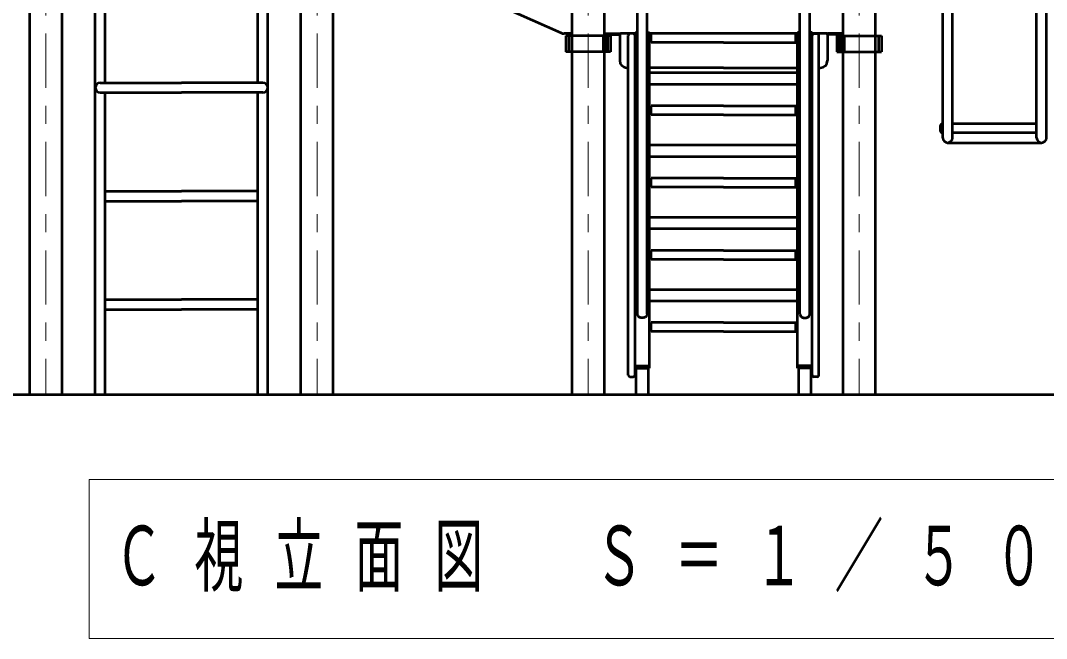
# Model space of a CAD drawing. Units: millimetres on the paper, scale 1:50. Extents: x -385 to 0, y -594 to 267.
# Drawn here: x -289.6 to -232.8, y -130.7 to -96.5 of the extents above; entities that cross this region are included whole.
import ezdxf

# ---------------------------------------------------------------- set-up
doc = ezdxf.new("R2010")
doc.units = ezdxf.units.MM
doc.linetypes.add('USER2', pattern=[6, 3, -1, 1, -1])
doc.layers.add('LY_1', color=140, linetype='Continuous', lineweight=50)
doc.styles.add('ＭＳ ゴシック', font='')
doc.styles.get('ＭＳ ゴシック').set_extended_font_data('MS Gothic')

msp = doc.modelspace()

# ---------------------------------------------------------------- linework, layer by layer
at = {"layer": 'LY_1'}
for p, q in [((-285.469, -117.175), (-285.469, -66.675)), ((-275.925, -117.175), (-275.925, -66.675)), ((-289.088, -117.175), (-289.088, -67.594)), ((-287.306, -117.175), (-287.306, -67.594)), ((-274.088, -117.175), (-274.088, -67.594)), ((-272.306, -117.175), (-272.306, -67.594)), ((-259.088, -68.911), (-259.088, -117.175)), ((-257.306, -68.911), (-257.306, -117.175)), ((-244.088, -68.911), (-244.088, -117.175)), ((-242.306, -68.911), (-242.306, -117.175)), ((-255.469, -112.694), (-255.469, -87.175)), ((-254.925, -112.694), (-254.925, -87.175)), ((-246.469, -112.694), (-246.469, -87.175)), ((-245.925, -112.694), (-245.925, -87.175)), ((-238.569, -102.943), (-238.569, -89.243)), ((-238.025, -102.943), (-238.025, -89.611)), ((-272.306, -91.53), (-259.683, -97.14)), ((-233.369, -102.943), (-233.369, -92.752)), ((-232.825, -102.943), (-232.825, -93.119)), ((-284.925, -99.903), (-284.925, -94.447)), ((-276.469, -99.903), (-276.469, -94.447)), ((-259.088, -97.175), (-259.521, -97.175)), ((-259.433, -97.295), (-259.433, -98.195)), ((-256.961, -97.295), (-259.433, -97.295)), ((-259.267, -97.295), (-259.267, -98.195)), ((-257.362, -97.295), (-257.362, -98.195)), ((-257.306, -97.175), (-256.447, -97.175)), ((-257.306, -97.221), (-256.447, -97.221)), ((-257.175, -97.295), (-257.175, -98.195)), ((-257.116, -97.295), (-257.116, -98.195)), ((-256.961, -97.295), (-256.961, -98.195)), ((-256.447, -97.235), (-256.447, -98.675)), ((-255.597, -97.175), (-256.387, -97.175)), ((-255.977, -116.075), (-255.977, -97.275)), ((-255.597, -97.175), (-255.877, -97.175)), ((-255.597, -116.075), (-255.597, -97.111)), ((-255.597, -97.111), (-255.469, -97.111)), ((-254.925, -97.111), (-254.797, -97.111)), ((-254.797, -115.695), (-254.797, -97.111)), ((-246.597, -97.175), (-254.797, -97.175)), ((-254.697, -97.675), (-254.697, -97.175)), ((-246.697, -97.675), (-246.697, -97.175)), ((-246.597, -115.695), (-246.597, -97.111)), ((-246.469, -97.111), (-246.597, -97.111)), ((-245.797, -97.111), (-245.925, -97.111)), ((-245.797, -116.075), (-245.797, -97.111)), ((-245.007, -97.175), (-245.797, -97.175)), ((-245.797, -97.175), (-245.517, -97.175)), ((-245.417, -116.075), (-245.417, -97.275)), ((-244.088, -97.175), (-244.947, -97.175)), ((-244.088, -97.221), (-244.947, -97.221)), ((-244.947, -97.235), (-244.947, -98.675)), ((-244.433, -97.295), (-244.433, -98.195)), ((-244.433, -97.295), (-241.961, -97.295)), ((-244.278, -97.295), (-244.278, -98.195)), ((-244.219, -97.295), (-244.219, -98.195)), ((-244.031, -97.295), (-244.031, -98.195)), ((-242.127, -97.295), (-242.127, -98.195)), ((-241.961, -97.295), (-241.961, -98.195)), ((-256.961, -98.195), (-259.433, -98.195)), ((-250.697, -97.675), (-254.697, -97.675)), ((-250.697, -97.675), (-246.697, -97.675)), ((-244.433, -98.195), (-241.961, -98.195)), ((-255.977, -99.075), (-256.047, -99.075)), ((-250.697, -99.075), (-254.797, -99.075)), ((-254.797, -99.335), (-246.597, -99.335)), ((-250.697, -99.075), (-246.597, -99.075)), ((-245.417, -99.075), (-245.347, -99.075)), ((-285.197, -99.903), (-280.697, -99.903)), ((-276.197, -99.903), (-280.697, -99.903)), ((-285.197, -100.447), (-280.697, -100.447)), ((-284.925, -117.175), (-284.925, -100.447)), ((-276.197, -100.447), (-280.697, -100.447)), ((-276.469, -117.175), (-276.469, -100.447)), ((-254.797, -99.973), (-246.597, -99.973)), ((-254.697, -101.675), (-254.697, -101.175)), ((-250.697, -101.175), (-254.697, -101.175)), ((-250.697, -101.175), (-246.697, -101.175)), ((-246.697, -101.675), (-246.697, -101.175)), ((-250.697, -101.675), (-254.697, -101.675)), ((-250.697, -101.675), (-246.697, -101.675)), ((-238.569, -102.171), (-238.597, -102.171)), ((-233.369, -102.171), (-238.025, -102.171)), ((-232.797, -102.171), (-232.825, -102.171)), ((-238.697, -102.571), (-238.697, -102.271)), ((-238.569, -102.671), (-238.597, -102.671)), ((-233.369, -102.671), (-238.025, -102.671)), ((-232.797, -102.671), (-232.825, -102.671)), ((-254.797, -103.335), (-246.597, -103.335)), ((-238.297, -103.215), (-233.097, -103.215)), ((-254.797, -103.973), (-246.597, -103.973)), ((-254.697, -105.675), (-254.697, -105.175)), ((-250.697, -105.175), (-254.697, -105.175)), ((-250.697, -105.175), (-246.697, -105.175)), ((-246.697, -105.675), (-246.697, -105.175)), ((-284.925, -105.903), (-280.697, -105.903)), ((-276.469, -105.903), (-280.697, -105.903)), ((-250.697, -105.675), (-254.697, -105.675)), ((-250.697, -105.675), (-246.697, -105.675)), ((-284.925, -106.447), (-280.697, -106.447)), ((-276.469, -106.447), (-280.697, -106.447)), ((-254.797, -107.335), (-246.597, -107.335)), ((-254.797, -107.973), (-246.597, -107.973)), ((-254.697, -109.675), (-254.697, -109.175)), ((-250.697, -109.175), (-254.697, -109.175)), ((-250.697, -109.175), (-246.697, -109.175)), ((-246.697, -109.675), (-246.697, -109.175)), ((-250.697, -109.675), (-254.697, -109.675)), ((-250.697, -109.675), (-246.697, -109.675)), ((-254.797, -111.335), (-246.597, -111.335)), ((-284.925, -111.903), (-280.697, -111.903)), ((-276.469, -111.903), (-280.697, -111.903)), ((-254.797, -111.973), (-246.597, -111.973)), ((-284.925, -112.447), (-280.697, -112.447)), ((-276.469, -112.447), (-280.697, -112.447)), ((-254.697, -113.675), (-254.697, -113.175)), ((-250.697, -113.175), (-254.697, -113.175)), ((-250.697, -113.175), (-246.697, -113.175)), ((-246.697, -113.675), (-246.697, -113.175)), ((-250.697, -113.675), (-254.697, -113.675)), ((-250.697, -113.675), (-246.697, -113.675)), ((-255.597, -115.575), (-254.797, -115.575)), ((-255.597, -115.695), (-254.797, -115.695)), ((-255.537, -117.175), (-255.537, -115.695)), ((-254.857, -117.175), (-254.857, -115.695)), ((-245.797, -115.575), (-246.597, -115.575)), ((-245.797, -115.695), (-246.597, -115.695)), ((-246.537, -117.175), (-246.537, -115.695)), ((-245.857, -117.175), (-245.857, -115.695)), ((-255.877, -116.175), (-255.697, -116.175)), ((-245.517, -116.175), (-245.697, -116.175))]:
    msp.add_line(p, q, dxfattribs=at)
at = {"layer": 'LY_1', "color": 7, "linetype": 'USER2', "lineweight": 13}
for p, q in [((-288.197, -67.175), (-288.197, -117.175)), ((-273.197, -67.175), (-273.197, -117.175)), ((-258.197, -67.175), (-258.197, -117.175)), ((-243.197, -67.175), (-243.197, -117.175))]:
    msp.add_line(p, q, dxfattribs=at)
at = {"layer": 'LY_1', "color": 7}
msp.add_line((-178.341, -117.175), (-356.931, -117.175), dxfattribs=at)
at = {"layer": 'LY_1', "color": 7, "lineweight": 13}
for p, q in [((-285.805, -121.856), (-285.805, -130.656)), ((-229.005, -121.856), (-285.805, -121.856)), ((-285.805, -130.656), (-229.005, -130.656))]:
    msp.add_line(p, q, dxfattribs=at)
at = {"layer": 'LY_1'}
for points in [[(-254.925, -112.694), (-254.927, -112.723), (-254.934, -112.751), (-254.946, -112.778), (-254.961, -112.804), (-254.981, -112.828), (-255.005, -112.849), (-255.031, -112.868), (-255.061, -112.884), (-255.093, -112.897), (-255.126, -112.906), (-255.161, -112.912), (-255.197, -112.913), (-255.232, -112.912), (-255.267, -112.906), (-255.301, -112.897), (-255.333, -112.884), (-255.362, -112.868), (-255.389, -112.849), (-255.413, -112.828), (-255.432, -112.804), (-255.448, -112.778), (-255.46, -112.751), (-255.467, -112.723), (-255.469, -112.694)], [(-246.469, -112.694), (-246.467, -112.723), (-246.46, -112.751), (-246.448, -112.778), (-246.432, -112.804), (-246.413, -112.828), (-246.389, -112.849), (-246.362, -112.868), (-246.333, -112.884), (-246.301, -112.897), (-246.267, -112.906), (-246.232, -112.912), (-246.197, -112.913), (-246.161, -112.912), (-246.126, -112.906), (-246.093, -112.897), (-246.061, -112.884), (-246.031, -112.868), (-246.005, -112.849), (-245.981, -112.828), (-245.961, -112.804), (-245.946, -112.778), (-245.934, -112.751), (-245.927, -112.723), (-245.925, -112.694)]]:
    msp.add_lwpolyline(points, dxfattribs=at)
for centre, radius, start, end in [((-259.521, -96.775), 0.4, 246.0375, 270), ((-256.387, -97.235), 0.06, 90, 180), ((-255.877, -97.275), 0.1, 90, 180), ((-255.697, -97.275), 0.1, 0, 90), ((-245.697, -97.275), 0.1, 90, 180), ((-245.517, -97.275), 0.1, 0, 90), ((-245.007, -97.235), 0.06, 0, 90), ((-256.047, -98.675), 0.4, 180, 270), ((-245.347, -98.675), 0.4, 270, 0), ((-285.197, -100.175), 0.272, 90, 270), ((-276.197, -100.175), 0.272, 270, 90), ((-238.597, -102.271), 0.1, 90, 180), ((-238.597, -102.571), 0.1, 180, 270), ((-238.297, -102.943), 0.272, 180, 0), ((-233.097, -102.943), 0.272, 180, 0), ((-255.877, -116.075), 0.1, 180, 270), ((-255.697, -116.075), 0.1, 270, 0), ((-245.697, -116.075), 0.1, 180, 270), ((-245.517, -116.075), 0.1, 270, 0)]:
    msp.add_arc(centre, radius, start, end, dxfattribs=at)

# ---------------------------------------------------------------- texts
at = {"layer": 'LY_1', "color": 7, "insert": (-284.405, -126.256), "char_height": 3.299, "attachment_point": 4, "style": 'ＭＳ ゴシック'}
msp.add_mtext('\\T1.64;\\W0.6;Ｃ視立面図\u3000Ｓ＝１／５０', dxfattribs=at)

doc.saveas('drawing.dxf')
